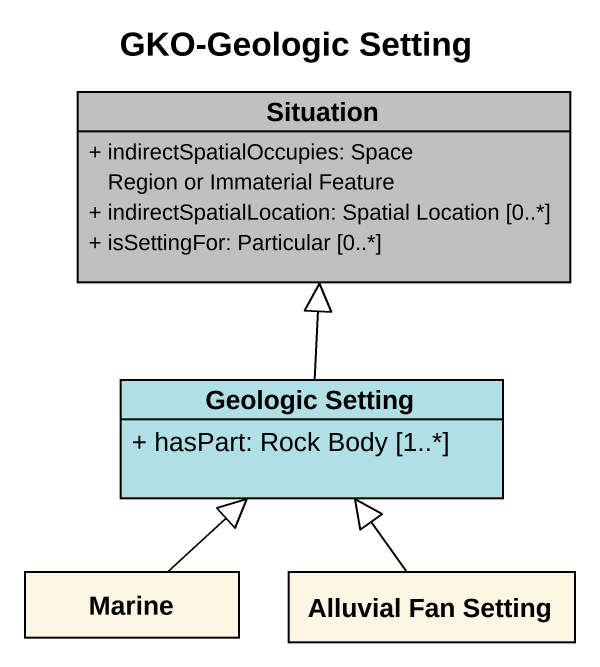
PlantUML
@startuml
title GKO-Geologic Setting
hide circle
hide empty members
skinparam classAttributeIconSize 0
class Situation #C0C0C0 {
  + indirectSpatialOccupies: Space Region or Immaterial Feature
  + indirectSpatialLocation: Spatial Location [0..*]
  + isSettingFor: Particular [0..*]
}
class "Geologic Setting" as Geologic_Setting #B0E0E6 {
  + hasPart: Rock Body [1..*]
}
class Marine
class "Alluvial Fan Setting" as Alluvial_Fan_Setting
Geologic_Setting -up-|> Situation
Marine -up-|> Geologic_Setting
Alluvial_Fan_Setting -up-|> Geologic_Setting
@enduml
